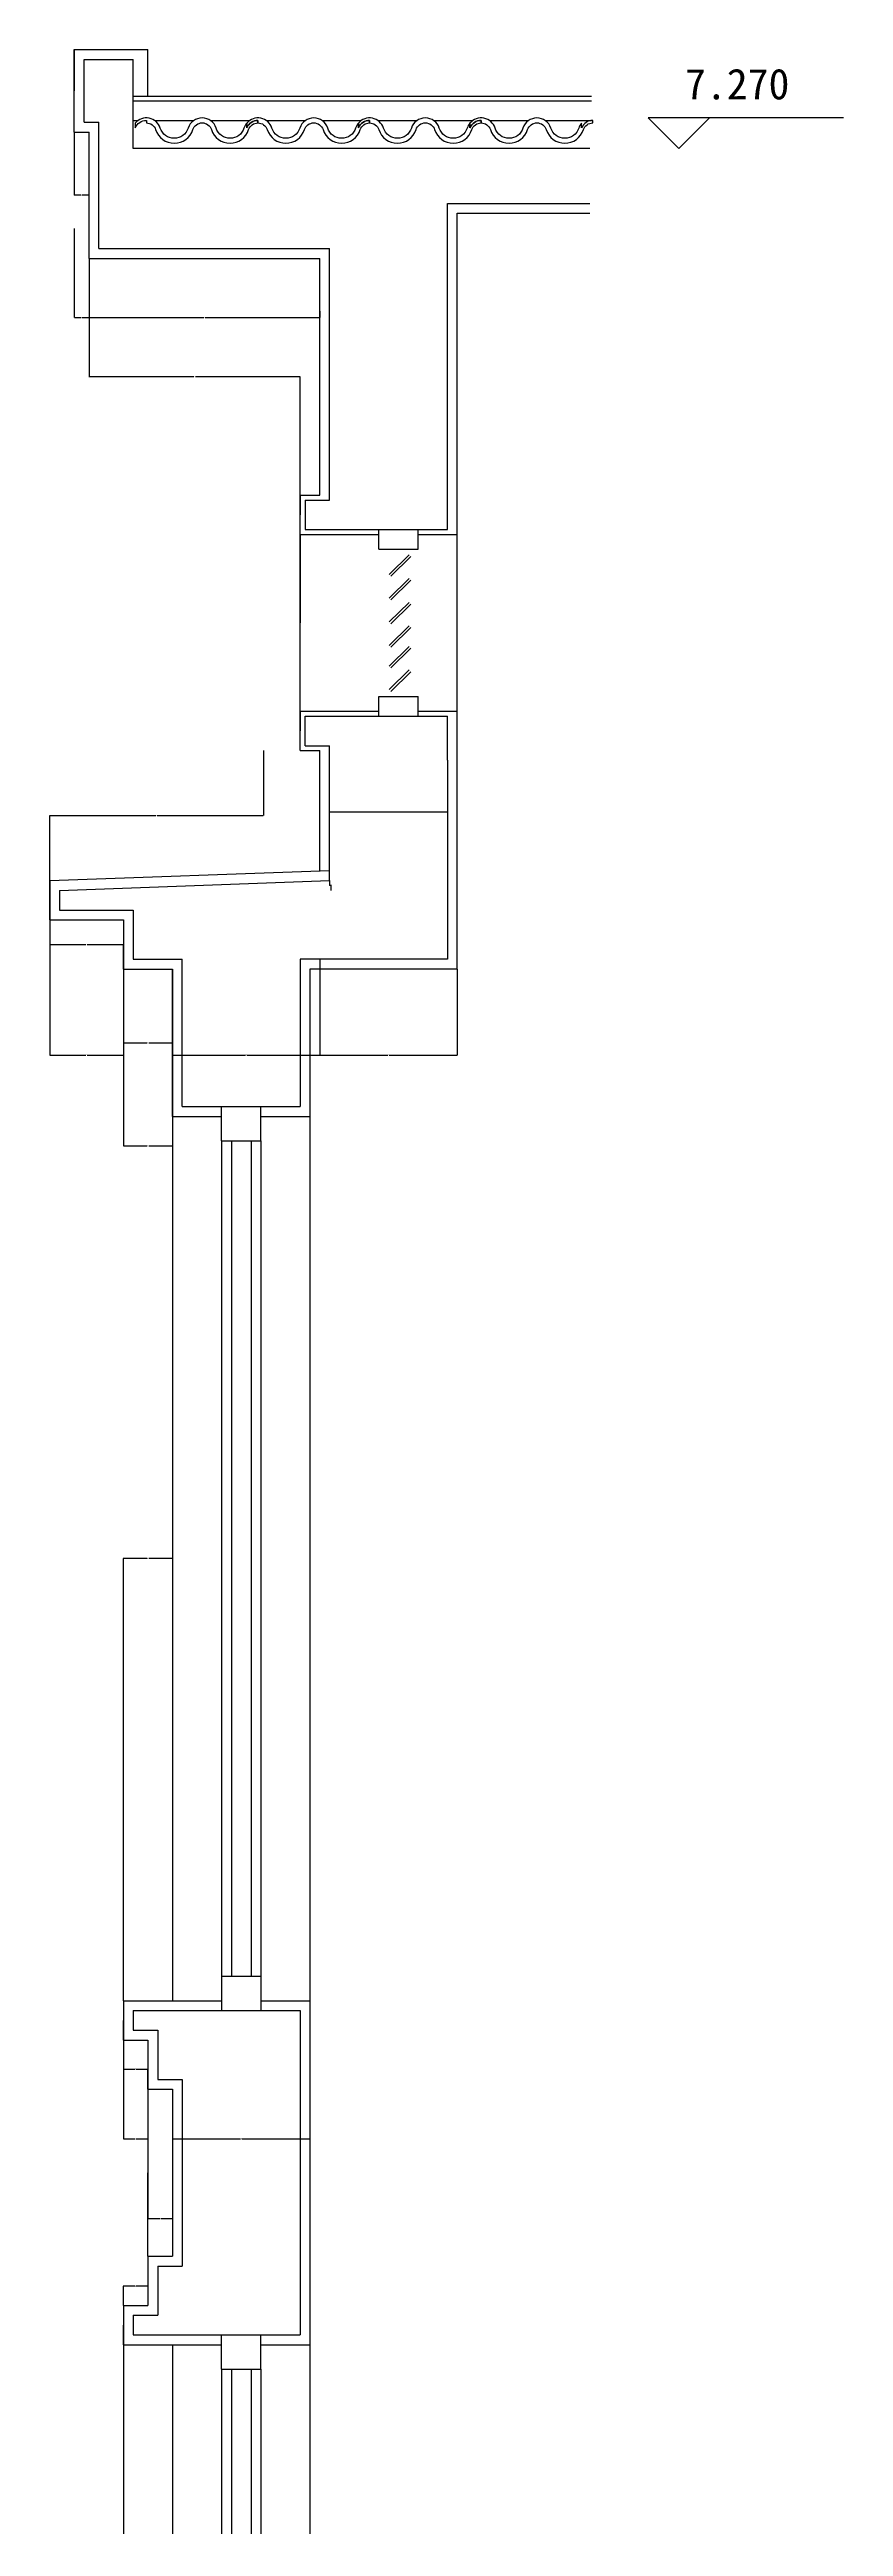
# Model space of a CAD drawing. Header units: metres. Extents: x -2092 to 57740, y -16481 to 10701.
# Drawn here: x 42198 to 43815, y -8662 to -3621 of the extents above; entities that cross this region are included whole.
import ezdxf

# ---------------------------------------------------------------- set-up
doc = ezdxf.new("R2010")
doc.units = ezdxf.units.M
for name, color, linetype in [('2', 2, 'Continuous'), ('DIM2', 3, 'Continuous'), ('E-W', 7, 'Continuous'), ('E-WALL', 7, 'Continuous'), ('E-X', 2, 'Continuous'), ('标注', 4, 'Continuous')]:
    doc.layers.add(name, color=color, linetype=linetype)
doc.dimstyles.get("Standard").update_dxf_attribs({"dimtxt": 2.5, "dimasz": 2.5, "dimexe": 1.25, "dimexo": 0.625, "dimtad": 1, "dimcen": 2.5, "dimazin": 3, "dimtfac": 1, "dimtmove": 0, "dimatfit": 3})

# ---------------------------------------------------------------- blocks, each defined once
blk = doc.blocks.new('*D83')
for p, q in [((42708.92, -4528.14), (42708.92, -4568.14)), ((42708.67, -4568.14), (42708.42, -4568.14)), ((42708.92, -4608.14), (42708.92, -4568.14)), ((42708.92, -4568.14), (42708.92, -4568.14)), ((42709.17, -4568.14), (42709.42, -4568.14))]:
    blk.add_line(p, q)
at = {"layer": 'Defpoints'}
for p in [(42708.92, -4528.14), (42708.92, -4568.14), (42708.92, -4608.14)]:
    blk.add_point(p, dxfattribs=at)
at = {"layer": 'DIM2', "insert": (42708.92, -4567.015), "char_height": 1, "attachment_point": 5}
blk.add_mtext('0', dxfattribs=at)
blk = doc.blocks.new('*D84')
for p, q in [((42708.92, -4608.14), (42708.92, -4788.14)), ((42708.67, -4788.14), (42708.42, -4788.14)), ((42708.92, -4968.14), (42708.92, -4788.14)), ((42708.92, -4788.14), (42708.92, -4788.14)), ((42709.17, -4788.14), (42709.42, -4788.14))]:
    blk.add_line(p, q)
at = {"layer": 'Defpoints'}
for p in [(42708.92, -4608.14), (42708.92, -4788.14), (42708.92, -4968.14)]:
    blk.add_point(p, dxfattribs=at)
at = {"layer": 'DIM2', "insert": (42708.92, -4787.015), "char_height": 1, "attachment_point": 5}
blk.add_mtext('0', dxfattribs=at)
blk = doc.blocks.new('*D85')
for p, q in [((42398.92, -8112.65), (42398.92, -8173.66)), ((42372.92, -8173.66), (42348.67, -8173.66)), ((42348.92, -8212.65), (42348.92, -8173.66)), ((42399.17, -8173.66), (42374.92, -8173.66))]:
    blk.add_line(p, q)
at = {"layer": 'Defpoints'}
for p in [(42398.92, -8112.65), (42348.92, -8212.65), (42398.92, -8173.66)]:
    blk.add_point(p, dxfattribs=at)
at = {"layer": 'DIM2', "insert": (42373.92, -8173.66), "char_height": 1, "attachment_point": 5}
blk.add_mtext('50', dxfattribs=at)
blk = doc.blocks.new('*D89')
for p, q in [((42348.92, -8292.65), (42348.92, -8742.65)), ((42349.17, -8742.65), (42397.42, -8742.65)), ((42400.42, -8742.65), (42448.67, -8742.65)), ((42448.92, -9192.65), (42448.92, -8742.65))]:
    blk.add_line(p, q)
at = {"layer": 'Defpoints'}
for p in [(42348.92, -8292.65), (42348.92, -8742.65), (42448.92, -9192.65)]:
    blk.add_point(p, dxfattribs=at)
at = {"layer": 'DIM2', "insert": (42398.92, -8742.65), "char_height": 1, "attachment_point": 5}
blk.add_mtext('100', dxfattribs=at)
blk = doc.blocks.new('*D90')
for p, q in [((42348.92, -8212.65), (42348.92, -8252.65)), ((42348.67, -8252.65), (42348.42, -8252.65)), ((42348.92, -8292.65), (42348.92, -8252.65)), ((42348.92, -8252.65), (42348.92, -8252.65)), ((42349.17, -8252.65), (42349.42, -8252.65))]:
    blk.add_line(p, q)
at = {"layer": 'Defpoints'}
for p in [(42348.92, -8212.65), (42348.92, -8252.65), (42348.92, -8292.65)]:
    blk.add_point(p, dxfattribs=at)
at = {"layer": 'DIM2', "insert": (42348.92, -8251.525), "char_height": 1, "attachment_point": 5}
blk.add_mtext('0', dxfattribs=at)
blk = doc.blocks.new('*D91')
for p, q in [((42748.92, -5472.65), (42748.92, -5667.73)), ((43028.92, -5492.65), (43028.92, -5667.73)), ((42749.17, -5667.73), (42887.42, -5667.73)), ((42890.42, -5667.73), (43028.67, -5667.73))]:
    blk.add_line(p, q)
at = {"layer": 'Defpoints'}
for p in [(42748.92, -5472.65), (43028.92, -5492.65), (42748.92, -5667.73)]:
    blk.add_point(p, dxfattribs=at)
at = {"layer": 'DIM2', "insert": (42888.92, -5667.73), "char_height": 1, "attachment_point": 5}
blk.add_mtext('280', dxfattribs=at)
blk = doc.blocks.new('*D92')
for p, q in [((42448.92, -5792.65), (42448.92, -6692.65)), ((42397.42, -6692.65), (42348.67, -6692.65)), ((42348.92, -7592.65), (42348.92, -6692.65)), ((42449.17, -6692.65), (42400.42, -6692.65))]:
    blk.add_line(p, q)
at = {"layer": 'Defpoints'}
for p in [(42448.92, -5792.65), (42448.92, -6692.65), (42348.92, -7592.65)]:
    blk.add_point(p, dxfattribs=at)
at = {"layer": 'DIM2', "insert": (42398.92, -6692.65), "char_height": 1, "attachment_point": 5}
blk.add_mtext('100', dxfattribs=at)
blk = doc.blocks.new('*D93')
for p, q in [((42348.92, -7672.65), (42348.92, -7731.47)), ((42349.17, -7731.47), (42372.92, -7731.47)), ((42374.92, -7731.47), (42398.67, -7731.47)), ((42398.92, -7772.65), (42398.92, -7731.47))]:
    blk.add_line(p, q)
at = {"layer": 'Defpoints'}
for p in [(42348.92, -7672.65), (42348.92, -7731.47), (42398.92, -7772.65)]:
    blk.add_point(p, dxfattribs=at)
at = {"layer": 'DIM2', "insert": (42373.92, -7731.47), "char_height": 1, "attachment_point": 5}
blk.add_mtext('50', dxfattribs=at)
blk = doc.blocks.new('*D94')
for p, q in [((42398.92, -7772.65), (42398.92, -7942.65)), ((42398.67, -7942.65), (42398.42, -7942.65)), ((42398.92, -8112.65), (42398.92, -7942.65)), ((42398.92, -7942.65), (42398.92, -7942.65)), ((42399.17, -7942.65), (42399.42, -7942.65))]:
    blk.add_line(p, q)
at = {"layer": 'Defpoints'}
for p in [(42398.92, -7772.65), (42398.92, -7942.65), (42398.92, -8112.65)]:
    blk.add_point(p, dxfattribs=at)
at = {"layer": 'DIM2', "insert": (42398.92, -7941.525), "char_height": 1, "attachment_point": 5}
blk.add_mtext('0', dxfattribs=at)
blk = doc.blocks.new('*D95')
for p, q in [((42348.92, -7592.65), (42348.92, -7632.65)), ((42348.67, -7632.65), (42348.42, -7632.65)), ((42348.92, -7672.65), (42348.92, -7632.65)), ((42348.92, -7632.65), (42348.92, -7632.65)), ((42349.17, -7632.65), (42349.42, -7632.65))]:
    blk.add_line(p, q)
at = {"layer": 'Defpoints'}
for p in [(42348.92, -7592.65), (42348.92, -7632.65), (42348.92, -7672.65)]:
    blk.add_point(p, dxfattribs=at)
at = {"layer": 'DIM2', "insert": (42348.92, -7631.525), "char_height": 1, "attachment_point": 5}
blk.add_mtext('0', dxfattribs=at)
blk = doc.blocks.new('*D96')
for p, q in [((42398.92, -7772.65), (42398.92, -8035.87)), ((42448.92, -7772.65), (42448.92, -8035.87)), ((42399.17, -8035.87), (42422.92, -8035.87)), ((42424.92, -8035.87), (42448.67, -8035.87))]:
    blk.add_line(p, q)
at = {"layer": 'Defpoints'}
for p in [(42398.92, -7772.65), (42448.92, -7772.65), (42398.92, -8035.87)]:
    blk.add_point(p, dxfattribs=at)
at = {"layer": 'DIM2', "insert": (42423.92, -8035.87), "char_height": 1, "attachment_point": 5}
blk.add_mtext('50', dxfattribs=at)
blk = doc.blocks.new('*D97')
for p, q in [((42448.92, -7772.65), (42448.92, -7873.7)), ((42728.92, -7772.65), (42728.92, -7873.7)), ((42449.17, -7873.7), (42587.42, -7873.7)), ((42590.42, -7873.7), (42728.67, -7873.7))]:
    blk.add_line(p, q)
at = {"layer": 'Defpoints'}
for p in [(42448.92, -7772.65), (42728.92, -7772.65), (42448.92, -7873.7)]:
    blk.add_point(p, dxfattribs=at)
at = {"layer": 'DIM2', "insert": (42588.92, -7873.7), "char_height": 1, "attachment_point": 5}
blk.add_mtext('280', dxfattribs=at)
blk = doc.blocks.new('*D98')
for p, q in [((42348.92, -7672.65), (42348.92, -7873.7)), ((42398.92, -7772.65), (42398.92, -7873.7)), ((42349.17, -7873.7), (42372.92, -7873.7)), ((42374.92, -7873.7), (42398.67, -7873.7))]:
    blk.add_line(p, q)
at = {"layer": 'Defpoints'}
for p in [(42348.92, -7672.65), (42398.92, -7772.65), (42348.92, -7873.7)]:
    blk.add_point(p, dxfattribs=at)
at = {"layer": 'DIM2', "insert": (42373.92, -7873.7), "char_height": 1, "attachment_point": 5}
blk.add_mtext('50', dxfattribs=at)
blk = doc.blocks.new('*D99')
for p, q in [((42633.92, -5048.14), (42633.92, -5180.39)), ((42198.92, -5312.65), (42198.92, -5180.39)), ((42199.17, -5180.39), (42414.92, -5180.39)), ((42417.92, -5180.39), (42633.67, -5180.39))]:
    blk.add_line(p, q)
at = {"layer": 'Defpoints'}
for p in [(42633.92, -5048.14), (42198.92, -5180.39), (42198.92, -5312.65)]:
    blk.add_point(p, dxfattribs=at)
at = {"layer": 'DIM2', "insert": (42416.42, -5180.39), "char_height": 1, "attachment_point": 5}
blk.add_mtext('435', dxfattribs=at)
blk = doc.blocks.new('*D100')
for p, q in [((42348.92, -5492.65), (42348.92, -5642.65)), ((42349.17, -5642.65), (42397.42, -5642.65)), ((42400.42, -5642.65), (42448.67, -5642.65)), ((42448.92, -5792.65), (42448.92, -5642.65))]:
    blk.add_line(p, q)
at = {"layer": 'Defpoints'}
for p in [(42348.92, -5492.65), (42348.92, -5642.65), (42448.92, -5792.65)]:
    blk.add_point(p, dxfattribs=at)
at = {"layer": 'DIM2', "insert": (42398.92, -5642.65), "char_height": 1, "attachment_point": 5}
blk.add_mtext('100', dxfattribs=at)
blk = doc.blocks.new('*D101')
for p, q in [((42198.92, -5392.65), (42198.92, -5442.65)), ((42199.17, -5442.65), (42272.42, -5442.65)), ((42275.42, -5442.65), (42348.67, -5442.65)), ((42348.92, -5492.65), (42348.92, -5442.65))]:
    blk.add_line(p, q)
at = {"layer": 'Defpoints'}
for p in [(42198.92, -5392.65), (42198.92, -5442.65), (42348.92, -5492.65)]:
    blk.add_point(p, dxfattribs=at)
at = {"layer": 'DIM2', "insert": (42273.92, -5442.65), "char_height": 1, "attachment_point": 5}
blk.add_mtext('150', dxfattribs=at)
blk = doc.blocks.new('*D102')
for p, q in [((42198.67, -5306.17), (42198.42, -5306.17)), ((42198.92, -5312.65), (42198.92, -5306.17)), ((42198.92, -5392.65), (42198.92, -5306.17)), ((42198.92, -5306.17), (42198.92, -5306.17)), ((42199.17, -5306.17), (42199.42, -5306.17))]:
    blk.add_line(p, q)
at = {"layer": 'Defpoints'}
for p in [(42198.92, -5306.17), (42198.92, -5312.65), (42198.92, -5392.65)]:
    blk.add_point(p, dxfattribs=at)
at = {"layer": 'DIM2', "insert": (42198.92, -5305.045), "char_height": 1, "attachment_point": 5}
blk.add_mtext('0', dxfattribs=at)
blk = doc.blocks.new('*D103')
for p, q in [((42708.92, -4968.14), (42708.92, -5008.14)), ((42708.67, -5008.14), (42708.42, -5008.14)), ((42708.92, -5048.14), (42708.92, -5008.14)), ((42708.92, -5008.14), (42708.92, -5008.14)), ((42709.17, -5008.14), (42709.42, -5008.14))]:
    blk.add_line(p, q)
at = {"layer": 'Defpoints'}
for p in [(42708.92, -4968.14), (42708.92, -5008.14), (42708.92, -5048.14)]:
    blk.add_point(p, dxfattribs=at)
at = {"layer": 'DIM2', "insert": (42708.92, -5007.015), "char_height": 1, "attachment_point": 5}
blk.add_mtext('0', dxfattribs=at)
blk = doc.blocks.new('*D104')
for p, q in [((42772.59, -5322.65), (42768.67, -5322.65)), ((42768.92, -5312.65), (42768.92, -5322.65)), ((42772.34, -5332.65), (42772.34, -5322.65))]:
    blk.add_line(p, q)
at = {"layer": 'Defpoints'}
for p in [(42768.92, -5312.65), (42772.34, -5322.65), (42772.34, -5332.65)]:
    blk.add_point(p, dxfattribs=at)
at = {"layer": 'DIM2', "insert": (42770.63, -5323.775), "char_height": 1, "attachment_point": 5}
blk.add_mtext('3,42', dxfattribs=at)
blk = doc.blocks.new('*D105')
for p, q in [((42198.92, -5392.65), (42198.92, -5667.73)), ((42348.92, -5492.65), (42348.92, -5667.73)), ((42199.17, -5667.73), (42272.42, -5667.73)), ((42275.42, -5667.73), (42348.67, -5667.73))]:
    blk.add_line(p, q)
at = {"layer": 'Defpoints'}
for p in [(42198.92, -5392.65), (42348.92, -5492.65), (42198.92, -5667.73)]:
    blk.add_point(p, dxfattribs=at)
at = {"layer": 'DIM2', "insert": (42273.92, -5667.73), "char_height": 1, "attachment_point": 5}
blk.add_mtext('150', dxfattribs=at)
blk = doc.blocks.new('*D106')
for p, q in [((42448.92, -5492.65), (42448.92, -5667.73)), ((42748.92, -5547.65), (42748.92, -5667.73)), ((42449.17, -5667.73), (42597.42, -5667.73)), ((42600.42, -5667.73), (42748.67, -5667.73))]:
    blk.add_line(p, q)
at = {"layer": 'Defpoints'}
for p in [(42448.92, -5492.65), (42748.92, -5547.65), (42448.92, -5667.73)]:
    blk.add_point(p, dxfattribs=at)
at = {"layer": 'DIM2', "insert": (42598.92, -5667.73), "char_height": 1, "attachment_point": 5}
blk.add_mtext('300', dxfattribs=at)
blk = doc.blocks.new('*D107')
for p, q in [((42348.92, -5492.65), (42348.92, -5852.49)), ((42448.92, -5492.65), (42448.92, -5852.49)), ((42349.17, -5852.49), (42397.42, -5852.49)), ((42400.42, -5852.49), (42448.67, -5852.49))]:
    blk.add_line(p, q)
at = {"layer": 'Defpoints'}
for p in [(42348.92, -5492.65), (42448.92, -5492.65), (42348.92, -5852.49)]:
    blk.add_point(p, dxfattribs=at)
at = {"layer": 'DIM2', "insert": (42398.92, -5852.49), "char_height": 1, "attachment_point": 5}
blk.add_mtext('100', dxfattribs=at)
blk = doc.blocks.new('*D108')
for p, q in [((42278.92, -4153.42), (42278.92, -4166.93)), ((42279.17, -4166.93), (42512.42, -4166.93)), ((42515.42, -4166.93), (42748.67, -4166.93)), ((42748.92, -4153.42), (42748.92, -4166.93))]:
    blk.add_line(p, q)
at = {"layer": 'Defpoints'}
for p in [(42278.92, -4153.42), (42278.92, -4166.93), (42748.92, -4153.42)]:
    blk.add_point(p, dxfattribs=at)
at = {"layer": 'DIM2', "insert": (42513.92, -4166.93), "char_height": 1, "attachment_point": 5}
blk.add_mtext('470', dxfattribs=at)
blk = doc.blocks.new('*D109')
for p, q in [((42248.92, -3985.71), (42248.92, -4166.93)), ((42249.17, -4166.93), (42262.92, -4166.93)), ((42264.92, -4166.93), (42278.67, -4166.93)), ((42278.92, -4153.42), (42278.92, -4166.93))]:
    blk.add_line(p, q)
at = {"layer": 'Defpoints'}
for p in [(42248.92, -3985.71), (42248.92, -4166.93), (42278.92, -4153.42)]:
    blk.add_point(p, dxfattribs=at)
at = {"layer": 'DIM2', "insert": (42263.92, -4166.93), "char_height": 1, "attachment_point": 5}
blk.add_mtext('30', dxfattribs=at)
blk = doc.blocks.new('*D122')
for p, q in [((42278.92, -4046.25), (42278.92, -4287.19)), ((42492.42, -4287.19), (42278.67, -4287.19)), ((42709.17, -4287.19), (42495.42, -4287.19)), ((42708.92, -4528.14), (42708.92, -4287.19))]:
    blk.add_line(p, q)
at = {"layer": 'Defpoints'}
for p in [(42278.92, -4046.25), (42708.92, -4287.19), (42708.92, -4528.14)]:
    blk.add_point(p, dxfattribs=at)
at = {"layer": 'DIM2', "insert": (42493.92, -4287.19), "char_height": 1, "attachment_point": 5}
blk.add_mtext('430', dxfattribs=at)
blk = doc.blocks.new('*D194')
for p, q in [((42248.92, -3789.25), (42248.92, -3917.75)), ((42262.92, -3917.75), (42248.67, -3917.75)), ((42279.17, -3917.75), (42264.92, -3917.75)), ((42278.92, -4046.25), (42278.92, -3917.75))]:
    blk.add_line(p, q)
at = {"layer": 'Defpoints'}
for p in [(42248.92, -3789.25), (42278.92, -3917.75), (42278.92, -4046.25)]:
    blk.add_point(p, dxfattribs=at)
at = {"layer": 'DIM2', "insert": (42263.92, -3917.75), "char_height": 1, "attachment_point": 5}
blk.add_mtext('30', dxfattribs=at)
blk = doc.blocks.new('*D195')
for p, q in [((42248.92, -3621.25), (42248.92, -3705.25)), ((42248.67, -3705.25), (42248.42, -3705.25)), ((42248.92, -3789.25), (42248.92, -3705.25)), ((42248.92, -3705.25), (42248.92, -3705.25)), ((42249.17, -3705.25), (42249.42, -3705.25))]:
    blk.add_line(p, q)
at = {"layer": 'Defpoints'}
for p in [(42248.92, -3621.25), (42248.92, -3705.25), (42248.92, -3789.25)]:
    blk.add_point(p, dxfattribs=at)
at = {"layer": 'DIM2', "insert": (42248.92, -3704.125), "char_height": 1, "attachment_point": 5}
blk.add_mtext('0', dxfattribs=at)

msp = doc.modelspace()

# ---------------------------------------------------------------- linework, layer by layer
at = {"layer": '2'}
for p, q in [((42368.92, -3715.98), (43302.19, -3715.98)), ((42368.92, -3725.98), (43302.19, -3725.98)), ((42268.92, -3769.25), (42298.92, -3769.25)), ((42368.92, -3765.98), (42378.51, -3765.98)), ((42412.83, -3765.98), (42492.15, -3765.98)), ((42526.46, -3765.98), (42605.79, -3765.98)), ((42640.1, -3765.98), (42719.42, -3765.98)), ((42753.74, -3765.98), (42833.06, -3765.98)), ((42867.37, -3765.98), (42946.7, -3765.98)), ((42981.01, -3765.98), (43060.33, -3765.98)), ((43094.65, -3765.98), (43173.97, -3765.98)), ((43208.28, -3765.98), (43302.19, -3765.98))]:
    msp.add_line(p, q, dxfattribs=at)
for points in [[(42600.22, -3780.33), (42600.22, -3771.05, 0.1), (42594.53, -3781.19, -0.73), (42537.72, -3781.19, 0.73), (42480.9, -3781.19, -0.73), (42424.08, -3781.19, 0.59), (42372.94, -3771.05), (42372.94, -3780.33, -0.3), (42395.67, -3765.57), (42395.67, -3770.57, -0.32), (42414.57, -3784.29, 0.73), (42490.41, -3784.29, -0.73), (42528.21, -3784.29, 0.73), (42604.04, -3784.29, -0.32), (42622.94, -3770.57), (42622.94, -3765.57, 0.3)], [(42827.49, -3780.33), (42827.49, -3771.05, 0.1), (42821.81, -3781.19, -0.73), (42764.99, -3781.19, 0.73), (42708.17, -3781.19, -0.73), (42651.35, -3781.19, 0.59), (42600.22, -3771.05), (42600.22, -3780.33, -0.3), (42622.94, -3765.57), (42622.94, -3770.57, -0.32), (42641.84, -3784.29, 0.73), (42717.68, -3784.29, -0.73), (42755.48, -3784.29, 0.73), (42831.32, -3784.29, -0.32), (42850.22, -3770.57), (42850.22, -3765.57, 0.3)], [(43054.76, -3780.33), (43054.76, -3771.05, 0.1), (43049.08, -3781.19, -0.73), (42992.26, -3781.19, 0.73), (42935.44, -3781.19, -0.73), (42878.63, -3781.19, 0.59), (42827.49, -3771.05), (42827.49, -3780.33, -0.3), (42850.22, -3765.57), (42850.22, -3770.57, -0.32), (42869.12, -3784.29, 0.73), (42944.95, -3784.29, -0.73), (42982.75, -3784.29, 0.73), (43058.59, -3784.29, -0.32), (43077.49, -3770.57), (43077.49, -3765.57, 0.3)], [(43282.03, -3780.33), (43282.03, -3771.05, 0.1), (43276.35, -3781.19, -0.73), (43219.53, -3781.19, 0.73), (43162.72, -3781.19, -0.73), (43105.9, -3781.19, 0.59), (43054.76, -3771.05), (43054.76, -3780.33, -0.3), (43077.49, -3765.57), (43077.49, -3770.57, -0.32), (43096.39, -3784.29, 0.73), (43172.22, -3784.29, -0.73), (43210.03, -3784.29, 0.73), (43285.86, -3784.29, -0.32), (43304.76, -3770.57), (43304.76, -3765.57, 0.3)]]:
    msp.add_lwpolyline(points, format="xyb", close=True, dxfattribs=at)
at = {"layer": 'E-W'}
for p, q in [((42268.92, -3641.25), (42368.92, -3641.25)), ((42268.92, -3769.25), (42268.92, -3641.25)), ((42368.92, -3822.65), (42368.92, -3641.25)), ((42298.92, -4026.25), (42298.92, -3769.25)), ((43298.7, -3822.65), (42368.92, -3822.65)), ((43298.7, -3822.65), (42368.92, -3822.65)), ((43008.92, -4598.14), (43008.92, -3934.45)), ((43008.92, -3934.45), (43298.7, -3934.45)), ((42298.92, -4026.25), (42768.92, -4026.25)), ((42768.92, -4538.14), (42768.92, -4026.25)), ((42718.92, -4538.14), (42768.92, -4538.14)), ((42718.92, -4538.14), (42718.92, -4598.14)), ((42718.92, -4598.14), (43008.92, -4598.14)), ((42868.92, -4638.14), (42868.92, -4598.14)), ((42948.92, -4638.14), (42948.92, -4598.14)), ((42868.92, -4638.14), (42948.92, -4638.14)), ((42930.99, -4649.78), (42889.98, -4689.78)), ((42934.48, -4653.36), (42893.48, -4693.36)), ((42930.99, -4697.59), (42889.98, -4737.58)), ((42934.48, -4701.17), (42893.48, -4741.16)), ((42930.99, -4746.36), (42889.98, -4786.36)), ((42934.48, -4749.94), (42893.48, -4789.94)), ((42930.99, -4794.16), (42889.98, -4834.16)), ((42930.99, -4836.11), (42889.98, -4876.11)), ((42934.48, -4797.74), (42893.48, -4837.74)), ((42930.99, -4883.91), (42889.98, -4923.91)), ((42934.48, -4839.69), (42893.48, -4879.69)), ((42934.48, -4887.49), (42893.48, -4927.49)), ((42868.92, -4938.14), (42948.92, -4938.14)), ((42868.92, -4978.14), (42868.92, -4938.14)), ((42948.92, -4978.14), (42948.92, -4938.14)), ((42718.92, -4978.14), (43008.92, -4978.14)), ((42718.92, -5038.14), (42718.92, -4978.14)), ((43008.92, -5067.65), (43008.92, -4978.14)), ((42718.92, -5038.14), (42768.92, -5038.14)), ((42768.92, -5312.65), (42768.92, -5038.14)), ((43008.92, -5067.65), (43008.92, -5272.65)), ((42768.92, -5172.65), (43008.92, -5172.65)), ((43008.92, -5272.65), (43008.92, -5272.65)), ((43008.92, -5272.65), (43008.92, -5472.65)), ((42218.92, -5332.65), (42768.92, -5312.65)), ((42218.92, -5332.65), (42218.92, -5372.65)), ((42218.92, -5372.65), (42368.92, -5372.65)), ((42368.92, -5372.65), (42368.92, -5472.65)), ((42368.92, -5472.65), (42468.92, -5472.65)), ((42468.92, -5772.65), (42468.92, -5472.65)), ((43008.92, -5472.65), (42708.92, -5472.65)), ((42548.92, -5842.65), (42548.92, -5772.65)), ((42628.92, -5842.65), (42628.92, -5772.65)), ((42548.92, -5842.65), (42628.92, -5842.65)), ((42548.92, -7542.65), (42548.92, -7612.65)), ((42548.92, -7542.65), (42628.92, -7542.65)), ((42628.92, -7542.65), (42628.92, -7612.65)), ((42368.92, -7612.65), (42708.92, -7612.65)), ((42368.92, -7612.65), (42368.92, -7652.65)), ((42368.92, -7652.65), (42418.92, -7652.65)), ((42418.92, -7652.65), (42418.92, -7752.65)), ((42708.92, -7612.65), (42708.92, -8272.65)), ((42418.92, -7752.65), (42468.92, -7752.65)), ((42468.92, -7752.65), (42468.92, -8132.65)), ((42418.92, -8132.65), (42418.92, -8232.65)), ((42418.92, -8132.65), (42468.92, -8132.65)), ((42368.92, -8232.65), (42418.92, -8232.65)), ((42368.92, -8232.65), (42368.92, -8272.65)), ((42368.92, -8272.65), (42708.92, -8272.65)), ((42548.92, -8342.65), (42548.92, -8272.65)), ((42628.92, -8342.65), (42628.92, -8272.65)), ((42548.92, -8342.65), (42628.92, -8342.65))]:
    msp.add_line(p, q, dxfattribs=at)
at = {"layer": 'E-WALL'}
for p in [(42708.92, -5472.65), (42468.92, -5772.65)]:
    msp.add_line(p, (42708.92, -5772.65), dxfattribs=at)
at = {"layer": 'E-X'}
for p, q in [((42248.92, -3621.25), (42398.92, -3621.25)), ((42248.92, -3789.25), (42248.92, -3621.25)), ((42398.92, -3715.98), (42398.92, -3621.25)), ((42248.92, -3789.25), (42278.92, -3789.25)), ((42278.92, -4046.25), (42278.92, -3789.25)), ((43028.92, -5492.65), (43028.92, -3954.45)), ((43028.92, -3954.45), (43298.7, -3954.45)), ((42278.92, -4046.25), (42748.92, -4046.25)), ((42748.92, -4528.14), (42748.92, -4046.25)), ((42708.92, -4528.14), (42748.92, -4528.14)), ((42708.92, -5048.14), (42708.92, -4528.14)), ((42708.92, -4608.14), (42868.92, -4608.14)), ((42948.92, -4608.14), (43028.92, -4608.14)), ((42708.92, -4968.14), (42868.92, -4968.14)), ((42948.92, -4968.14), (43028.92, -4968.14)), ((42708.92, -5048.14), (42748.92, -5048.14)), ((42748.92, -5292.65), (42748.92, -5048.14)), ((42198.92, -5312.65), (42768.92, -5291.92)), ((42198.92, -5312.65), (42198.92, -5392.65)), ((42198.92, -5392.65), (42348.92, -5392.65)), ((42348.92, -5392.65), (42348.92, -5492.65)), ((42348.92, -5492.65), (42448.92, -5492.65)), ((42448.92, -5792.65), (42448.92, -5492.65)), ((43028.92, -5492.65), (42728.92, -5492.65)), ((42728.92, -5492.65), (42728.92, -5792.65)), ((42448.92, -5792.65), (42448.92, -7592.65)), ((42448.92, -5792.65), (42548.92, -5792.65)), ((42628.92, -5792.65), (42728.92, -5792.65)), ((42728.92, -5792.65), (42728.92, -7592.65)), ((42548.92, -5842.65), (42548.92, -7542.65)), ((42568.92, -5842.65), (42568.92, -7542.65)), ((42608.92, -5842.65), (42608.92, -7542.65)), ((42628.92, -5842.65), (42628.92, -7542.65)), ((42348.92, -7592.65), (42548.92, -7592.65)), ((42348.92, -7592.65), (42348.92, -7672.65)), ((42628.92, -7592.65), (42728.92, -7592.65)), ((42728.92, -7592.65), (42728.92, -8292.65)), ((42348.92, -7672.65), (42398.92, -7672.65)), ((42398.92, -7672.65), (42398.92, -7772.65)), ((42398.92, -7772.65), (42448.92, -7772.65)), ((42448.92, -7772.65), (42448.92, -8112.65)), ((42398.92, -8112.65), (42398.92, -8212.65)), ((42398.92, -8112.65), (42448.92, -8112.65)), ((42348.92, -8212.65), (42398.92, -8212.65)), ((42348.92, -8212.65), (42348.92, -8292.65)), ((42348.92, -8292.65), (42548.92, -8292.65)), ((42448.92, -8292.65), (42448.92, -10892.65)), ((42628.92, -8292.65), (42728.92, -8292.65)), ((42728.92, -8292.65), (42728.92, -9192.65)), ((42548.92, -8342.65), (42548.92, -9142.65)), ((42568.92, -8342.65), (42568.92, -9142.65)), ((42608.92, -8342.65), (42608.92, -9142.65)), ((42628.92, -8342.65), (42628.92, -9142.65))]:
    msp.add_line(p, q, dxfattribs=at)
at = {"layer": '标注'}
for p, q in [((43542.77, -3760.15), (43417.77, -3760.15)), ((43417.77, -3760.15), (43480.27, -3822.65)), ((43480.27, -3822.65), (43542.77, -3760.15)), ((43815.49, -3760.15), (43542.77, -3760.15))]:
    msp.add_line(p, q, dxfattribs=at)

# ---------------------------------------------------------------- texts
msp.add_text('7.270', height=62.5, dxfattribs=at).set_placement((43492.77, -3722.65))

# ---------------------------------------------------------------- dimensions: what is measured, and where the dimension line sits
at = {"layer": 'DIM2'}
for base, p1, p2, picture, middle in [((42248.92, -3705.25), (42248.92, -3789.25), (42248.92, -3621.25), '*D195', (42248.92, -3704.125)), ((42278.92, -3917.75), (42278.92, -4046.25), (42248.92, -3789.25), '*D194', (42263.92, -3917.75)), ((42248.92, -4166.93), (42248.92, -3985.71), (42278.92, -4153.42), '*D109', (42263.92, -4166.93)), ((42708.92, -4287.19), (42708.92, -4528.14), (42278.92, -4046.25), '*D122', (42493.92, -4287.19)), ((42278.92, -4166.93), (42278.92, -4153.42), (42748.92, -4153.42), '*D108', (42513.92, -4166.93)), ((42708.92, -4568.14), (42708.92, -4528.14), (42708.92, -4608.14), '*D83', (42708.92, -4567.015)), ((42708.92, -4788.14), (42708.92, -4608.14), (42708.92, -4968.14), '*D84', (42708.92, -4787.015)), ((42708.92, -5008.14), (42708.92, -4968.14), (42708.92, -5048.14), '*D103', (42708.92, -5007.015)), ((42198.92, -5180.39), (42198.92, -5312.65), (42633.92, -5048.14), '*D99', (42416.42, -5180.39)), ((42198.92, -5306.17), (42198.92, -5312.65), (42198.92, -5392.65), '*D102', (42198.92, -5305.045)), ((42772.34, -5322.65), (42772.34, -5332.65), (42768.92, -5312.65), '*D104', (42770.63, -5323.775)), ((42198.92, -5442.65), (42198.92, -5392.65), (42348.92, -5492.65), '*D101', (42273.92, -5442.65)), ((42198.92, -5667.73), (42198.92, -5392.65), (42348.92, -5492.65), '*D105', (42273.92, -5667.73)), ((42348.92, -5642.65), (42348.92, -5492.65), (42448.92, -5792.65), '*D100', (42398.92, -5642.65)), ((42348.92, -5852.49), (42348.92, -5492.65), (42448.92, -5492.65), '*D107', (42398.92, -5852.49)), ((42448.92, -5667.73), (42448.92, -5492.65), (42748.92, -5547.65), '*D106', (42598.92, -5667.73)), ((42748.92, -5667.73), (42748.92, -5472.65), (43028.92, -5492.65), '*D91', (42888.92, -5667.73)), ((42448.92, -6692.65), (42448.92, -5792.65), (42348.92, -7592.65), '*D92', (42398.92, -6692.65)), ((42348.92, -7632.65), (42348.92, -7592.65), (42348.92, -7672.65), '*D95', (42348.92, -7631.525)), ((42348.92, -7731.47), (42348.92, -7672.65), (42398.92, -7772.65), '*D93', (42373.92, -7731.47)), ((42348.92, -7873.7), (42348.92, -7672.65), (42398.92, -7772.65), '*D98', (42373.92, -7873.7)), ((42398.92, -7942.65), (42398.92, -7772.65), (42398.92, -8112.65), '*D94', (42398.92, -7941.525)), ((42398.92, -8035.87), (42398.92, -7772.65), (42448.92, -7772.65), '*D96', (42423.92, -8035.87)), ((42448.92, -7873.7), (42448.92, -7772.65), (42728.92, -7772.65), '*D97', (42588.92, -7873.7)), ((42398.92, -8173.66), (42398.92, -8112.65), (42348.92, -8212.65), '*D85', (42373.92, -8173.66)), ((42348.92, -8252.65), (42348.92, -8212.65), (42348.92, -8292.65), '*D90', (42348.92, -8251.525)), ((42348.92, -8742.65), (42348.92, -8292.65), (42448.92, -9192.65), '*D89', (42398.92, -8742.65))]:
    dim = msp.add_linear_dim(base=base, p1=p1, p2=p2, dimstyle='Standard', dxfattribs=at)
    dim.commit()
    dim.dimension.update_dxf_attribs({"geometry": picture, "text_midpoint": middle})

doc.saveas('drawing.dxf')
